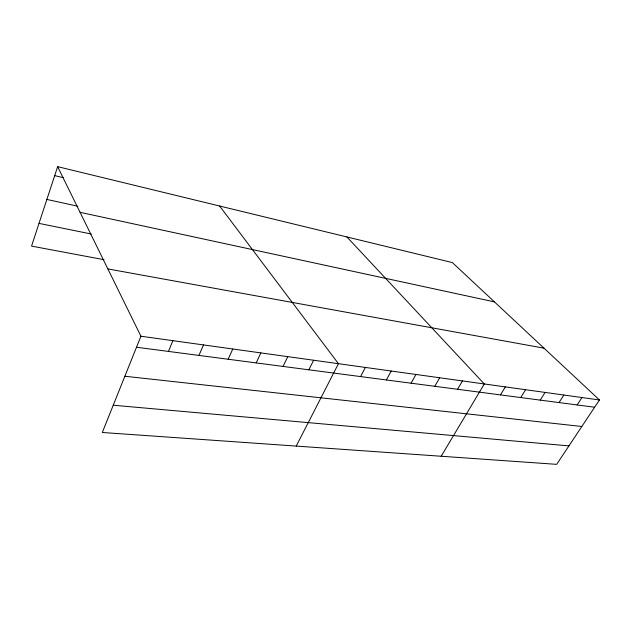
<?xml version="1.0" encoding="UTF-8"?>
<svg xmlns="http://www.w3.org/2000/svg" width="631" height="631" viewBox="0 0 631 631"><rect width="100%" height="100%" fill="white"/><g stroke="black" fill="none" stroke-linecap="round" stroke-linejoin="round"><path stroke-width="0.95" d="M57.634 166.655L140.926 336.228L102.301 432.487L556.684 464.345L599.45 399.975L452.364 262.575L57.634 166.655L31.55 246.106L103.997 259.688M168.414 351.42L172.91 340.677M198.939 355.411L203.505 344.928M228.162 359.244L232.8 348.998M256.178 362.912L260.863 352.903M283.051 366.43L287.783 356.641M308.851 369.805L313.623 360.238M296.223 446.085L338.445 363.685L219.612 206.014M360.577 376.581L365.404 367.439M386.361 379.957L391.212 371.028M411.081 383.198L415.947 374.459M434.791 386.298L439.665 377.764M457.562 389.28L462.436 380.927M441.195 456.252L484.316 383.971L346.9 236.948M500.478 394.903L505.352 386.89M520.725 397.554L525.591 389.706M540.223 400.109L545.081 392.419M559.019 402.57L563.869 395.03M577.136 404.944L581.979 397.546M113.241 405.22L568.941 445.896M124.867 376.25L581.845 426.485M136.509 347.239L594.631 407.232M140.926 336.228L599.45 399.975M107.862 268.916L543.985 348.162M39.012 223.39L91.195 233.998M80.066 212.324L494.444 301.886M46.875 199.435L77.755 206.227M54.684 175.639L63.155 177.642"/></g></svg>
